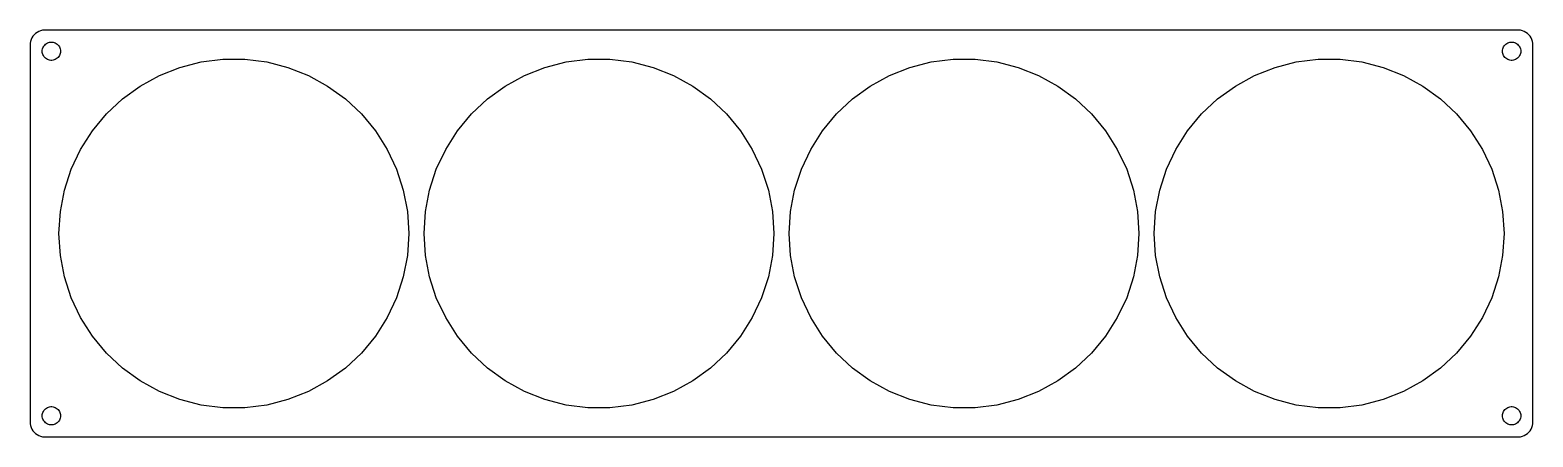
# Model space of a CAD drawing. Header units: metres. Extents: x -247 to 247, y -67 to 67.
import ezdxf

# ---------------------------------------------------------------- set-up
doc = ezdxf.new("R2010")
doc.units = ezdxf.units.M

msp = doc.modelspace()

# ---------------------------------------------------------------- linework, layer by layer
for p, q in [((-246.382, 64.4088), (-246.649, 63.8406)), ((-246.045, 64.9389), (-246.382, 64.4088)), ((-245.645, 65.4227), (-246.045, 64.9389)), ((-245.187, 65.8526), (-245.645, 65.4227)), ((-244.679, 66.2216), (-245.187, 65.8526)), ((-244.129, 66.5241), (-244.679, 66.2216)), ((-243.545, 66.7553), (-244.129, 66.5241)), ((-242.937, 66.9114), (-243.545, 66.7553)), ((-242.314, 66.9901), (-242.937, 66.9114)), ((242.314, 66.9901), (-242.314, 66.9901)), ((242.937, 66.9114), (242.314, 66.9901)), ((243.545, 66.7553), (242.937, 66.9114)), ((244.129, 66.5241), (243.545, 66.7553)), ((244.679, 66.2216), (244.129, 66.5241)), ((245.187, 65.8526), (244.679, 66.2216)), ((245.645, 65.4227), (245.187, 65.8526)), ((246.045, 64.9389), (245.645, 65.4227)), ((246.382, 64.4088), (246.045, 64.9389)), ((246.649, 63.8406), (246.382, 64.4088)), ((-246.961, 62.6267), (-247, 62)), ((-247, 62), (-247, -62)), ((-246.843, 63.2434), (-246.961, 62.6267)), ((-246.649, 63.8406), (-246.843, 63.2434)), ((-243, 60), (-242.976, 60.376)), ((-242.976, 59.624), (-243, 60)), ((-242.976, 60.376), (-242.906, 60.7461)), ((-242.906, 59.2539), (-242.976, 59.624)), ((-242.906, 60.7461), (-242.789, 61.1044)), ((-242.789, 61.1044), (-242.629, 61.4453)), ((-242.629, 61.4453), (-242.427, 61.7634)), ((-242.427, 61.7634), (-242.187, 62.0536)), ((-242.187, 62.0536), (-241.912, 62.3115)), ((-241.912, 62.3115), (-241.607, 62.533)), ((-241.607, 62.533), (-241.277, 62.7145)), ((-241.277, 62.7145), (-240.927, 62.8532)), ((-240.927, 62.8532), (-240.562, 62.9469)), ((-240.562, 62.9469), (-240.188, 62.9941)), ((-240.188, 62.9941), (-239.812, 62.9941)), ((-239.812, 62.9941), (-239.438, 62.9469)), ((-239.438, 62.9469), (-239.073, 62.8532)), ((-239.073, 62.8532), (-238.723, 62.7145)), ((-238.723, 62.7145), (-238.393, 62.533)), ((-238.393, 62.533), (-238.088, 62.3115)), ((-238.088, 62.3115), (-237.813, 62.0536)), ((-237.813, 62.0536), (-237.573, 61.7634)), ((-237.573, 61.7634), (-237.371, 61.4453)), ((-237.371, 61.4453), (-237.211, 61.1044)), ((-237.211, 61.1044), (-237.094, 60.7461)), ((-237.094, 60.7461), (-237.024, 60.376)), ((-237.024, 59.624), (-237.094, 59.2539)), ((-237.024, 60.376), (-237, 60)), ((-237, 60), (-237.024, 59.624)), ((237, 60), (237.024, 60.376)), ((237.024, 59.624), (237, 60)), ((237.024, 60.376), (237.094, 60.7461)), ((237.094, 59.2539), (237.024, 59.624)), ((237.094, 60.7461), (237.211, 61.1044)), ((237.211, 61.1044), (237.371, 61.4453)), ((237.371, 61.4453), (237.573, 61.7634)), ((237.573, 61.7634), (237.813, 62.0536)), ((237.813, 62.0536), (238.088, 62.3115)), ((238.088, 62.3115), (238.393, 62.533)), ((238.393, 62.533), (238.723, 62.7145)), ((238.723, 62.7145), (239.073, 62.8532)), ((239.073, 62.8532), (239.438, 62.9469)), ((239.438, 62.9469), (239.812, 62.9941)), ((239.812, 62.9941), (240.188, 62.9941)), ((240.188, 62.9941), (240.562, 62.9469)), ((240.562, 62.9469), (240.927, 62.8532)), ((240.927, 62.8532), (241.277, 62.7145)), ((241.277, 62.7145), (241.607, 62.533)), ((241.607, 62.533), (241.912, 62.3115)), ((241.912, 62.3115), (242.187, 62.0536)), ((242.187, 62.0536), (242.427, 61.7634)), ((242.427, 61.7634), (242.629, 61.4453)), ((242.629, 61.4453), (242.789, 61.1044)), ((242.789, 61.1044), (242.906, 60.7461)), ((242.906, 60.7461), (242.976, 60.376)), ((242.976, 59.624), (242.906, 59.2539)), ((242.976, 60.376), (243, 60)), ((243, 60), (242.976, 59.624)), ((246.843, 63.2434), (246.649, 63.8406)), ((246.961, 62.6267), (246.843, 63.2434)), ((247, 62), (246.961, 62.6267)), ((247, -62), (247, 62)), ((-242.789, 58.8956), (-242.906, 59.2539)), ((-242.629, 58.5547), (-242.789, 58.8956)), ((-242.427, 58.2366), (-242.629, 58.5547)), ((-242.187, 57.9464), (-242.427, 58.2366)), ((-241.912, 57.6885), (-242.187, 57.9464)), ((-241.607, 57.467), (-241.912, 57.6885)), ((-241.277, 57.2855), (-241.607, 57.467)), ((-240.927, 57.1468), (-241.277, 57.2855)), ((-240.562, 57.0531), (-240.927, 57.1468)), ((-240.188, 57.0059), (-240.562, 57.0531)), ((-239.812, 57.0059), (-240.188, 57.0059)), ((-239.438, 57.0531), (-239.812, 57.0059)), ((-239.073, 57.1468), (-239.438, 57.0531)), ((-238.723, 57.2855), (-239.073, 57.1468)), ((-238.393, 57.467), (-238.723, 57.2855)), ((-238.088, 57.6885), (-238.393, 57.467)), ((-237.813, 57.9464), (-238.088, 57.6885)), ((-237.573, 58.2366), (-237.813, 57.9464)), ((-237.371, 58.5547), (-237.573, 58.2366)), ((-237.211, 58.8956), (-237.371, 58.5547)), ((-237.094, 59.2539), (-237.211, 58.8956)), ((-204.482, 52.0276), (-197.768, 54.6857)), ((-197.768, 54.6857), (-190.774, 56.4815)), ((-190.774, 56.4815), (-183.61, 57.3865)), ((-183.61, 57.3865), (-176.39, 57.3865)), ((-176.39, 57.3865), (-169.226, 56.4815)), ((-169.226, 56.4815), (-162.232, 54.6857)), ((-162.232, 54.6857), (-155.518, 52.0276)), ((-84.4823, 52.0276), (-77.7685, 54.6857)), ((-77.7685, 54.6857), (-70.7744, 56.4815)), ((-70.7744, 56.4815), (-63.6104, 57.3865)), ((-63.6104, 57.3865), (-56.3895, 57.3865)), ((-56.3895, 57.3865), (-49.2256, 56.4815)), ((-49.2256, 56.4815), (-42.2315, 54.6857)), ((-42.2315, 54.6857), (-35.5177, 52.0276)), ((35.5177, 52.0276), (42.2315, 54.6857)), ((42.2315, 54.6857), (49.2256, 56.4815)), ((49.2256, 56.4815), (56.3895, 57.3865)), ((56.3895, 57.3865), (63.6104, 57.3865)), ((63.6104, 57.3865), (70.7744, 56.4815)), ((70.7744, 56.4815), (77.7685, 54.6857)), ((77.7685, 54.6857), (84.4823, 52.0276)), ((155.518, 52.0276), (162.232, 54.6857)), ((162.232, 54.6857), (169.226, 56.4815)), ((169.226, 56.4815), (176.39, 57.3865)), ((176.39, 57.3865), (183.61, 57.3865)), ((183.61, 57.3865), (190.774, 56.4815)), ((190.774, 56.4815), (197.768, 54.6857)), ((197.768, 54.6857), (204.482, 52.0276)), ((237.211, 58.8956), (237.094, 59.2539)), ((237.371, 58.5547), (237.211, 58.8956)), ((237.573, 58.2366), (237.371, 58.5547)), ((237.813, 57.9464), (237.573, 58.2366)), ((238.088, 57.6885), (237.813, 57.9464)), ((238.393, 57.467), (238.088, 57.6885)), ((238.723, 57.2855), (238.393, 57.467)), ((239.073, 57.1468), (238.723, 57.2855)), ((239.438, 57.0531), (239.073, 57.1468)), ((239.812, 57.0059), (239.438, 57.0531)), ((240.188, 57.0059), (239.812, 57.0059)), ((240.562, 57.0531), (240.188, 57.0059)), ((240.927, 57.1468), (240.562, 57.0531)), ((241.277, 57.2855), (240.927, 57.1468)), ((241.607, 57.467), (241.277, 57.2855)), ((241.912, 57.6885), (241.607, 57.467)), ((242.187, 57.9464), (241.912, 57.6885)), ((242.427, 58.2366), (242.187, 57.9464)), ((242.629, 58.5547), (242.427, 58.2366)), ((242.789, 58.8956), (242.629, 58.5547)), ((242.906, 59.2539), (242.789, 58.8956)), ((-210.81, 48.5488), (-204.482, 52.0276)), ((-155.518, 52.0276), (-149.19, 48.5488)), ((-90.81, 48.5488), (-84.4823, 52.0276)), ((-35.5177, 52.0276), (-29.19, 48.5488)), ((29.19, 48.5488), (35.5177, 52.0276)), ((84.4823, 52.0276), (90.81, 48.5488)), ((149.19, 48.5488), (155.518, 52.0276)), ((204.482, 52.0276), (210.81, 48.5488)), ((-216.652, 44.3045), (-210.81, 48.5488)), ((-149.19, 48.5488), (-143.348, 44.3045)), ((-96.6519, 44.3045), (-90.81, 48.5488)), ((-29.19, 48.5488), (-23.3481, 44.3045)), ((23.3481, 44.3045), (29.19, 48.5488)), ((90.81, 48.5488), (96.6519, 44.3045)), ((143.348, 44.3045), (149.19, 48.5488)), ((210.81, 48.5488), (216.652, 44.3045)), ((-221.916, 39.3615), (-216.652, 44.3045)), ((-143.348, 44.3045), (-138.084, 39.3615)), ((-101.916, 39.3615), (-96.6519, 44.3045)), ((-23.3481, 44.3045), (-18.0843, 39.3615)), ((18.0843, 39.3615), (23.3481, 44.3045)), ((96.6519, 44.3045), (101.916, 39.3615)), ((138.084, 39.3615), (143.348, 44.3045)), ((216.652, 44.3045), (221.916, 39.3615)), ((-226.518, 33.7977), (-221.916, 39.3615)), ((-138.084, 39.3615), (-133.482, 33.7977)), ((-106.518, 33.7977), (-101.916, 39.3615)), ((-18.0843, 39.3615), (-13.4815, 33.7977)), ((13.4815, 33.7977), (18.0843, 39.3615)), ((101.916, 39.3615), (106.518, 33.7977)), ((133.482, 33.7977), (138.084, 39.3615)), ((221.916, 39.3615), (226.518, 33.7977)), ((-230.388, 27.7008), (-226.518, 33.7977)), ((-133.482, 33.7977), (-129.612, 27.7008)), ((-110.388, 27.7008), (-106.518, 33.7977)), ((-13.4815, 33.7977), (-9.61237, 27.7008)), ((9.61237, 27.7008), (13.4815, 33.7977)), ((106.518, 33.7977), (110.388, 27.7008)), ((129.612, 27.7008), (133.482, 33.7977)), ((226.518, 33.7977), (230.388, 27.7008)), ((-233.462, 21.1672), (-230.388, 27.7008)), ((-129.612, 27.7008), (-126.538, 21.1672)), ((-113.462, 21.1672), (-110.388, 27.7008)), ((-9.61237, 27.7008), (-6.53784, 21.1672)), ((6.53784, 21.1672), (9.61237, 27.7008)), ((110.388, 27.7008), (113.462, 21.1672)), ((126.538, 21.1672), (129.612, 27.7008)), ((230.388, 27.7008), (233.462, 21.1672)), ((-235.694, 14.2997), (-233.462, 21.1672)), ((-126.538, 21.1672), (-124.306, 14.2997)), ((-115.694, 14.2997), (-113.462, 21.1672)), ((-6.53784, 21.1672), (-4.30646, 14.2997)), ((4.30646, 14.2997), (6.53784, 21.1672)), ((113.462, 21.1672), (115.694, 14.2997)), ((124.306, 14.2997), (126.538, 21.1672)), ((233.462, 21.1672), (235.694, 14.2997)), ((-237.047, 7.20665), (-235.694, 14.2997)), ((-124.306, 14.2997), (-122.953, 7.20665)), ((-117.047, 7.20665), (-115.694, 14.2997)), ((-4.30646, 14.2997), (-2.9534, 7.20665)), ((2.9534, 7.20665), (4.30646, 14.2997)), ((115.694, 14.2997), (117.047, 7.20665)), ((122.953, 7.20665), (124.306, 14.2997)), ((235.694, 14.2997), (237.047, 7.20665)), ((-237.5, 0), (-237.047, 7.20665)), ((-122.953, 7.20665), (-122.5, 0)), ((-117.5, 0), (-117.047, 7.20665)), ((-2.9534, 7.20665), (-2.5, 0)), ((2.5, 0), (2.9534, 7.20665)), ((117.047, 7.20665), (117.5, 0)), ((122.5, 0), (122.953, 7.20665)), ((237.047, 7.20665), (237.5, 0)), ((-237.047, -7.20665), (-237.5, 0)), ((-122.5, 0), (-122.953, -7.20665)), ((-117.047, -7.20665), (-117.5, 0)), ((-2.5, 0), (-2.9534, -7.20665)), ((2.9534, -7.20665), (2.5, 0)), ((117.5, 0), (117.047, -7.20665)), ((122.953, -7.20665), (122.5, 0)), ((237.5, 0), (237.047, -7.20665)), ((-235.694, -14.2997), (-237.047, -7.20665)), ((-122.953, -7.20665), (-124.306, -14.2997)), ((-115.694, -14.2997), (-117.047, -7.20665)), ((-2.9534, -7.20665), (-4.30646, -14.2997)), ((4.30646, -14.2997), (2.9534, -7.20665)), ((117.047, -7.20665), (115.694, -14.2997)), ((124.306, -14.2997), (122.953, -7.20665)), ((237.047, -7.20665), (235.694, -14.2997)), ((-233.462, -21.1672), (-235.694, -14.2997)), ((-124.306, -14.2997), (-126.538, -21.1672)), ((-113.462, -21.1672), (-115.694, -14.2997)), ((-4.30646, -14.2997), (-6.53784, -21.1672)), ((6.53784, -21.1672), (4.30646, -14.2997)), ((115.694, -14.2997), (113.462, -21.1672)), ((126.538, -21.1672), (124.306, -14.2997)), ((235.694, -14.2997), (233.462, -21.1672)), ((-230.388, -27.7008), (-233.462, -21.1672)), ((-126.538, -21.1672), (-129.612, -27.7008)), ((-110.388, -27.7008), (-113.462, -21.1672)), ((-6.53784, -21.1672), (-9.61237, -27.7008)), ((9.61237, -27.7008), (6.53784, -21.1672)), ((113.462, -21.1672), (110.388, -27.7008)), ((129.612, -27.7008), (126.538, -21.1672)), ((233.462, -21.1672), (230.388, -27.7008)), ((-226.518, -33.7977), (-230.388, -27.7008)), ((-129.612, -27.7008), (-133.482, -33.7977)), ((-106.518, -33.7977), (-110.388, -27.7008)), ((-9.61237, -27.7008), (-13.4815, -33.7977)), ((13.4815, -33.7977), (9.61237, -27.7008)), ((110.388, -27.7008), (106.518, -33.7977)), ((133.482, -33.7977), (129.612, -27.7008)), ((230.388, -27.7008), (226.518, -33.7977)), ((-221.916, -39.3615), (-226.518, -33.7977)), ((-133.482, -33.7977), (-138.084, -39.3615)), ((-101.916, -39.3615), (-106.518, -33.7977)), ((-13.4815, -33.7977), (-18.0843, -39.3615)), ((18.0843, -39.3615), (13.4815, -33.7977)), ((106.518, -33.7977), (101.916, -39.3615)), ((138.084, -39.3615), (133.482, -33.7977)), ((226.518, -33.7977), (221.916, -39.3615)), ((-216.652, -44.3045), (-221.916, -39.3615)), ((-138.084, -39.3615), (-143.348, -44.3045)), ((-96.6519, -44.3045), (-101.916, -39.3615)), ((-18.0843, -39.3615), (-23.3481, -44.3045)), ((23.3481, -44.3045), (18.0843, -39.3615)), ((101.916, -39.3615), (96.6519, -44.3045)), ((143.348, -44.3045), (138.084, -39.3615)), ((221.916, -39.3615), (216.652, -44.3045)), ((-210.81, -48.5488), (-216.652, -44.3045)), ((-143.348, -44.3045), (-149.19, -48.5488)), ((-90.81, -48.5488), (-96.6519, -44.3045)), ((-23.3481, -44.3045), (-29.19, -48.5488)), ((29.19, -48.5488), (23.3481, -44.3045)), ((96.6519, -44.3045), (90.81, -48.5488)), ((149.19, -48.5488), (143.348, -44.3045)), ((216.652, -44.3045), (210.81, -48.5488)), ((-204.482, -52.0276), (-210.81, -48.5488)), ((-149.19, -48.5488), (-155.518, -52.0276)), ((-84.4823, -52.0276), (-90.81, -48.5488)), ((-29.19, -48.5488), (-35.5177, -52.0276)), ((35.5177, -52.0276), (29.19, -48.5488)), ((90.81, -48.5488), (84.4823, -52.0276)), ((155.518, -52.0276), (149.19, -48.5488)), ((210.81, -48.5488), (204.482, -52.0276)), ((-197.768, -54.6857), (-204.482, -52.0276)), ((-155.518, -52.0276), (-162.232, -54.6857)), ((-77.7685, -54.6857), (-84.4823, -52.0276)), ((-35.5177, -52.0276), (-42.2315, -54.6857)), ((42.2315, -54.6857), (35.5177, -52.0276)), ((84.4823, -52.0276), (77.7685, -54.6857)), ((162.232, -54.6857), (155.518, -52.0276)), ((204.482, -52.0276), (197.768, -54.6857)), ((-242.976, -59.624), (-242.906, -59.2539)), ((-242.906, -59.2539), (-242.789, -58.8956)), ((-242.789, -58.8956), (-242.629, -58.5547)), ((-242.629, -58.5547), (-242.427, -58.2366)), ((-242.427, -58.2366), (-242.187, -57.9464)), ((-242.187, -57.9464), (-241.912, -57.6885)), ((-241.912, -57.6885), (-241.607, -57.467)), ((-241.607, -57.467), (-241.277, -57.2855)), ((-241.277, -57.2855), (-240.927, -57.1468)), ((-240.927, -57.1468), (-240.562, -57.0531)), ((-240.562, -57.0531), (-240.188, -57.0059)), ((-240.188, -57.0059), (-239.812, -57.0059)), ((-239.812, -57.0059), (-239.438, -57.0531)), ((-239.438, -57.0531), (-239.073, -57.1468)), ((-239.073, -57.1468), (-238.723, -57.2855)), ((-238.723, -57.2855), (-238.393, -57.467)), ((-238.393, -57.467), (-238.088, -57.6885)), ((-238.088, -57.6885), (-237.813, -57.9464)), ((-237.813, -57.9464), (-237.573, -58.2366)), ((-237.573, -58.2366), (-237.371, -58.5547)), ((-237.371, -58.5547), (-237.211, -58.8956)), ((-237.211, -58.8956), (-237.094, -59.2539)), ((-237.094, -59.2539), (-237.024, -59.624)), ((-190.774, -56.4815), (-197.768, -54.6857)), ((-183.61, -57.3865), (-190.774, -56.4815)), ((-176.39, -57.3865), (-183.61, -57.3865)), ((-169.226, -56.4815), (-176.39, -57.3865)), ((-162.232, -54.6857), (-169.226, -56.4815)), ((-70.7744, -56.4815), (-77.7685, -54.6857)), ((-63.6104, -57.3865), (-70.7744, -56.4815)), ((-56.3895, -57.3865), (-63.6104, -57.3865)), ((-49.2256, -56.4815), (-56.3895, -57.3865)), ((-42.2315, -54.6857), (-49.2256, -56.4815)), ((49.2256, -56.4815), (42.2315, -54.6857)), ((56.3895, -57.3865), (49.2256, -56.4815)), ((63.6104, -57.3865), (56.3895, -57.3865)), ((70.7744, -56.4815), (63.6104, -57.3865)), ((77.7685, -54.6857), (70.7744, -56.4815)), ((169.226, -56.4815), (162.232, -54.6857)), ((176.39, -57.3865), (169.226, -56.4815)), ((183.61, -57.3865), (176.39, -57.3865)), ((190.774, -56.4815), (183.61, -57.3865)), ((197.768, -54.6857), (190.774, -56.4815)), ((237.024, -59.624), (237.094, -59.2539)), ((237.094, -59.2539), (237.211, -58.8956)), ((237.211, -58.8956), (237.371, -58.5547)), ((237.371, -58.5547), (237.573, -58.2366)), ((237.573, -58.2366), (237.813, -57.9464)), ((237.813, -57.9464), (238.088, -57.6885)), ((238.088, -57.6885), (238.393, -57.467)), ((238.393, -57.467), (238.723, -57.2855)), ((238.723, -57.2855), (239.073, -57.1468)), ((239.073, -57.1468), (239.438, -57.0531)), ((239.438, -57.0531), (239.812, -57.0059)), ((239.812, -57.0059), (240.188, -57.0059)), ((240.188, -57.0059), (240.562, -57.0531)), ((240.562, -57.0531), (240.927, -57.1468)), ((240.927, -57.1468), (241.277, -57.2855)), ((241.277, -57.2855), (241.607, -57.467)), ((241.607, -57.467), (241.912, -57.6885)), ((241.912, -57.6885), (242.187, -57.9464)), ((242.187, -57.9464), (242.427, -58.2366)), ((242.427, -58.2366), (242.629, -58.5547)), ((242.629, -58.5547), (242.789, -58.8956)), ((242.789, -58.8956), (242.906, -59.2539)), ((242.906, -59.2539), (242.976, -59.624)), ((-247, -62), (-246.961, -62.6267)), ((-246.961, -62.6267), (-246.843, -63.2434)), ((-246.843, -63.2434), (-246.649, -63.8406)), ((-246.649, -63.8406), (-246.382, -64.4088)), ((-243, -60), (-242.976, -59.624)), ((-242.976, -60.376), (-243, -60)), ((-242.906, -60.7461), (-242.976, -60.376)), ((-242.789, -61.1044), (-242.906, -60.7461)), ((-242.629, -61.4453), (-242.789, -61.1044)), ((-242.427, -61.7634), (-242.629, -61.4453)), ((-242.187, -62.0536), (-242.427, -61.7634)), ((-241.912, -62.3115), (-242.187, -62.0536)), ((-241.607, -62.533), (-241.912, -62.3115)), ((-241.277, -62.7145), (-241.607, -62.533)), ((-240.927, -62.8532), (-241.277, -62.7145)), ((-240.562, -62.9469), (-240.927, -62.8532)), ((-240.188, -62.9941), (-240.562, -62.9469)), ((-239.812, -62.9941), (-240.188, -62.9941)), ((-239.438, -62.9469), (-239.812, -62.9941)), ((-239.073, -62.8532), (-239.438, -62.9469)), ((-238.723, -62.7145), (-239.073, -62.8532)), ((-238.393, -62.533), (-238.723, -62.7145)), ((-238.088, -62.3115), (-238.393, -62.533)), ((-237.813, -62.0536), (-238.088, -62.3115)), ((-237.573, -61.7634), (-237.813, -62.0536)), ((-237.371, -61.4453), (-237.573, -61.7634)), ((-237.211, -61.1044), (-237.371, -61.4453)), ((-237.094, -60.7461), (-237.211, -61.1044)), ((-237.024, -60.376), (-237.094, -60.7461)), ((-237.024, -59.624), (-237, -60)), ((-237, -60), (-237.024, -60.376)), ((237, -60), (237.024, -59.624)), ((237.024, -60.376), (237, -60)), ((237.094, -60.7461), (237.024, -60.376)), ((237.211, -61.1044), (237.094, -60.7461)), ((237.371, -61.4453), (237.211, -61.1044)), ((237.573, -61.7634), (237.371, -61.4453)), ((237.813, -62.0536), (237.573, -61.7634)), ((238.088, -62.3115), (237.813, -62.0536)), ((238.393, -62.533), (238.088, -62.3115)), ((238.723, -62.7145), (238.393, -62.533)), ((239.073, -62.8532), (238.723, -62.7145)), ((239.438, -62.9469), (239.073, -62.8532)), ((239.812, -62.9941), (239.438, -62.9469)), ((240.188, -62.9941), (239.812, -62.9941)), ((240.562, -62.9469), (240.188, -62.9941)), ((240.927, -62.8532), (240.562, -62.9469)), ((241.277, -62.7145), (240.927, -62.8532)), ((241.607, -62.533), (241.277, -62.7145)), ((241.912, -62.3115), (241.607, -62.533)), ((242.187, -62.0536), (241.912, -62.3115)), ((242.427, -61.7634), (242.187, -62.0536)), ((242.629, -61.4453), (242.427, -61.7634)), ((242.789, -61.1044), (242.629, -61.4453)), ((242.906, -60.7461), (242.789, -61.1044)), ((242.976, -60.376), (242.906, -60.7461)), ((242.976, -59.624), (243, -60)), ((243, -60), (242.976, -60.376)), ((246.382, -64.4088), (246.649, -63.8406)), ((246.649, -63.8406), (246.843, -63.2434)), ((246.843, -63.2434), (246.961, -62.6267)), ((246.961, -62.6267), (247, -62)), ((-246.382, -64.4088), (-246.045, -64.9389)), ((-246.045, -64.9389), (-245.645, -65.4227)), ((-245.645, -65.4227), (-245.187, -65.8526)), ((-245.187, -65.8526), (-244.679, -66.2216)), ((-244.679, -66.2216), (-244.129, -66.5241)), ((-244.129, -66.5241), (-243.545, -66.7553)), ((-243.545, -66.7553), (-242.937, -66.9114)), ((-242.937, -66.9114), (-242.314, -66.9901)), ((-242.314, -66.9901), (242.314, -66.9901)), ((242.314, -66.9901), (242.937, -66.9114)), ((242.937, -66.9114), (243.545, -66.7553)), ((243.545, -66.7553), (244.129, -66.5241)), ((244.129, -66.5241), (244.679, -66.2216)), ((244.679, -66.2216), (245.187, -65.8526)), ((245.187, -65.8526), (245.645, -65.4227)), ((245.645, -65.4227), (246.045, -64.9389)), ((246.045, -64.9389), (246.382, -64.4088))]:
    msp.add_line(p, q)

doc.saveas('drawing.dxf')
